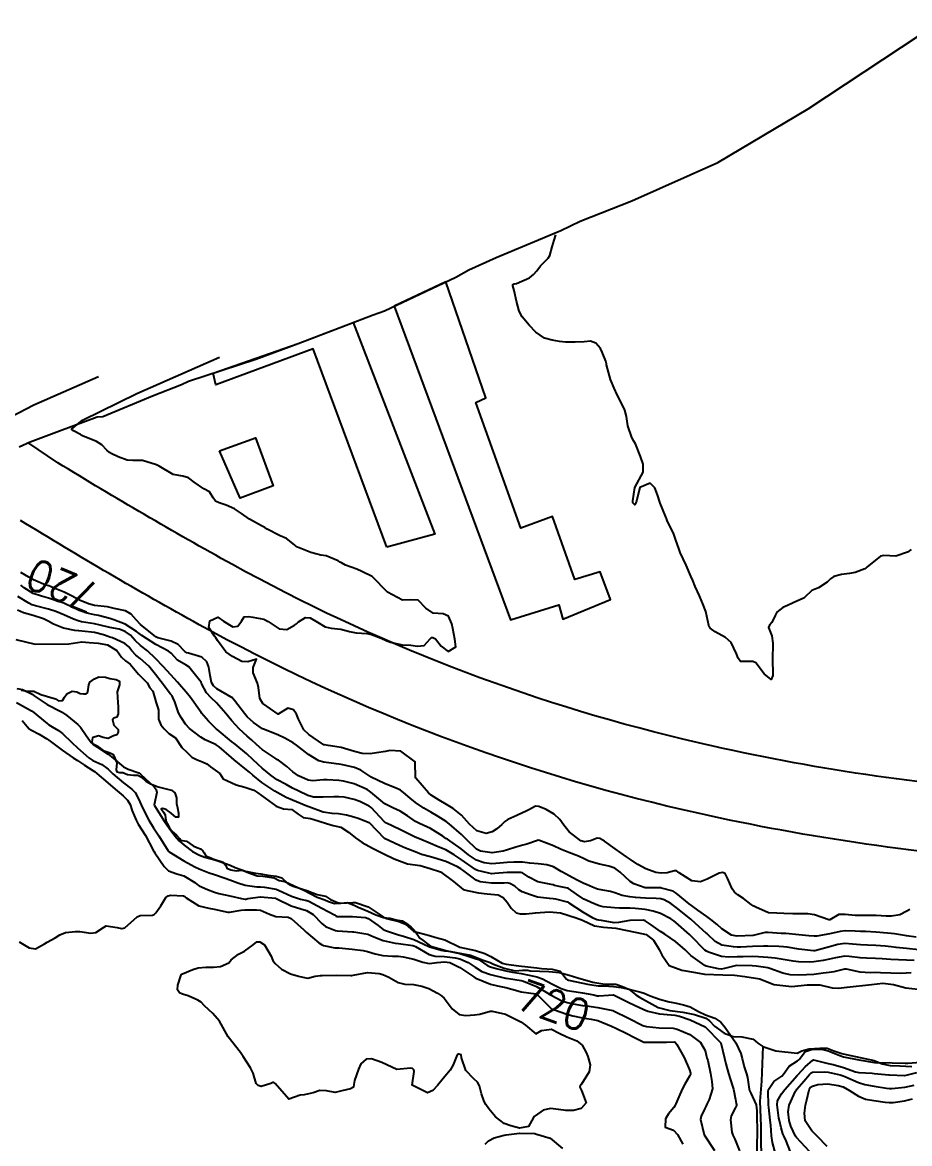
# Model space of a CAD drawing. Header units: metres. Extents: x 307586 to 320046, y 7427249 to 7434250.
# Drawn here: x 312753.1 to 312868.4, y 7432183.1 to 7432328.8 of the extents above; entities that cross this region are included whole.
import ezdxf
from ezdxf.enums import TextEntityAlignment as Align

# ---------------------------------------------------------------- set-up
doc = ezdxf.new("R2010")
doc.units = ezdxf.units.M
doc.header["$MEASUREMENT"] = 0
for name, color, linetype in [('Area', 45, 'Continuous'), ('Cotas', 45, 'Continuous'), ('Curvas de Nivel 1m', 11, 'Continuous'), ('Curvas de Nivel 5m', 15, 'Continuous'), ('Edificações', 30, 'Continuous'), ('Hidrografia', 140, 'Continuous'), ('Vias Primárias', 230, 'Continuous')]:
    doc.layers.add(name, color=color, linetype=linetype)
doc.styles.add('Style-STANDARD', font='STANDARD.shx')

msp = doc.modelspace()

# ---------------------------------------------------------------- linework, layer by layer
at = {"layer": 'Area'}
msp.add_polyline3d([(312752.65, 7432273.63, 720.79), (312754.12, 7432274.29, 720.75), (312757.92, 7432275.7, 729.48), (312762.79, 7432277.54, 721.11), (312763.55, 7432277.58, 721.12), (312769.99, 7432280.27, 721.32), (312773.75, 7432281.73, 721.51), (312774.69, 7432282.15, 722.37), (312783.41, 7432285.02, 721.58), (312788.94, 7432287.03, 721.68), (312798.66, 7432290.78, 721.82), (312800.16, 7432291.31, 721.81), (312809.43, 7432295.66, 721.56), (312811.09, 7432296.62, 721.56), (312814.66, 7432298.22, 722.96), (312823.07, 7432301.73, 722.54), (312825.57, 7432302.93, 722.5), (312832.3, 7432305.57, 722.49), (312843.46, 7432310.58, 722.54), (312855.17, 7432317.52, 722.49), (312872.19, 7432328.76, 722.58)], dxfattribs=at)
at = {"layer": 'Curvas de Nivel 1m', "flags": 128}
for points, elevation in [([(312868.59, 7432260.28), (312868.1, 7432259.93), (312866.58, 7432259.44), (312865.04, 7432259.51), (312864.58, 7432259.42), (312862.83, 7432258), (312862.69, 7432257.87), (312862.56, 7432257.78), (312861.28, 7432257.29), (312860.55, 7432257.19), (312859.51, 7432257.06), (312858.54, 7432256.76), (312858.09, 7432256.49), (312857.68, 7432256.05), (312856.53, 7432255.32), (312855.65, 7432254.95), (312854.74, 7432254.09), (312854.63, 7432253.96), (312854.51, 7432253.9), (312853.24, 7432253.37), (312852.5, 7432253.01), (312851.88, 7432252.74), (312851.13, 7432252.13), (312850.91, 7432251.71), (312850.47, 7432250.8), (312850.16, 7432250.45), (312850.02, 7432250.14), (312850.45, 7432249.05), (312850.61, 7432248.14), (312850.62, 7432247.95), (312850.55, 7432246.14), (312850.54, 7432246.01), (312850.62, 7432244.14), (312850.62, 7432243.91), (312850.38, 7432243.41), (312849.46, 7432244.15), (312848.41, 7432245.57), (312847.98, 7432245.74), (312846.41, 7432245.73), (312846.09, 7432246.19), (312845.87, 7432246.74), (312845.17, 7432248.2), (312844.44, 7432248.85), (312843.12, 7432249.57), (312842.46, 7432250.07), (312842.34, 7432250.24), (312842.29, 7432250.41), (312841.88, 7432252.25), (312841.52, 7432253.23), (312841.06, 7432254.25), (312840.53, 7432255.48), (312840.19, 7432256.26), (312839.96, 7432256.84), (312839.36, 7432258.27), (312838.58, 7432259.9), (312838.41, 7432260.28), (312837.96, 7432261.65), (312837.73, 7432262.29), (312836.88, 7432264.06), (312836.77, 7432264.31), (312836.73, 7432264.4), (312836.64, 7432264.61), (312835.95, 7432266.32), (312835.61, 7432267.38), (312835.26, 7432268.32), (312834.68, 7432268.89), (312833.34, 7432268.35), (312832.87, 7432266.57), (312832.82, 7432266.36), (312832.65, 7432266.09), (312832.41, 7432266.36), (312832.4, 7432266.62), (312832.67, 7432268.36), (312833.77, 7432270.34), (312833.75, 7432271.38), (312833.42, 7432272.35), (312832.75, 7432274), (312832.56, 7432274.36), (312832.3, 7432274.82), (312831.76, 7432276.37), (312831.58, 7432277.57), (312831.36, 7432278.37), (312830.81, 7432279.57), (312830.39, 7432280.38), (312829.98, 7432281.24), (312829.51, 7432282.39), (312828.99, 7432284.28), (312828.97, 7432284.4), (312828.88, 7432284.75), (312828.43, 7432285.94), (312828.2, 7432286.41), (312827.59, 7432287.11), (312826.9, 7432287.34), (312826.07, 7432287.27), (312824.9, 7432287.22), (312823.67, 7432287.24), (312822.9, 7432287.32), (312821.92, 7432287.48), (312820.91, 7432287.75), (312819.81, 7432288.51), (312818.93, 7432289.42), (312818.04, 7432290.53), (312817.66, 7432291.25), (312817.29, 7432292.55), (312816.98, 7432293.94), (312816.82, 7432294.55), (312816.81, 7432294.73), (312817, 7432294.8), (312817.3, 7432294.85), (312819, 7432295.6), (312819.5, 7432296.02), (312819.92, 7432296.51), (312820.39, 7432297.13), (312821.03, 7432297.75), (312821.4, 7432298.13), (312821.61, 7432298.49), (312821.94, 7432299.6), (312822.2, 7432300.49), (312822.4, 7432301.15)], 722), ([(312868.41, 7432213.53), (312868.02, 7432213.3), (312867.12, 7432212.83), (312866.01, 7432212.63), (312865.33, 7432212.64), (312864.01, 7432212.72), (312863.27, 7432212.73), (312862.01, 7432212.73), (312861.28, 7432212.74), (312860.02, 7432212.86), (312859.17, 7432212.87), (312858.01, 7432212.18), (312857.87, 7432212.17), (312856.01, 7432212.83), (312855.15, 7432212.94), (312854.02, 7432212.94), (312853.18, 7432212.94), (312852.02, 7432213.01), (312851.11, 7432213.03), (312850.02, 7432213.09), (312848.38, 7432213.8), (312848.03, 7432214.01), (312847.8, 7432214.16), (312846.8, 7432214.94), (312846.05, 7432215.42), (312845.63, 7432215.77), (312845.31, 7432216.2), (312844.69, 7432217.59), (312844.42, 7432218.21), (312844.08, 7432218.34), (312843.64, 7432218.22), (312842.07, 7432217.45), (312841.18, 7432217.13), (312840.06, 7432217.24), (312838.44, 7432218.28), (312838.08, 7432218.52), (312837.83, 7432218.53), (312836.88, 7432218.3), (312836.07, 7432218.25), (312835.39, 7432218.32), (312834.08, 7432218.78), (312833.05, 7432219.38), (312832.1, 7432220.03), (312831.6, 7432220.36), (312830.11, 7432221.39), (312828.72, 7432222.39), (312828.13, 7432222.75), (312827.76, 7432222.78), (312826.89, 7432222.42), (312826.12, 7432222.32), (312825.66, 7432222.43), (312824.14, 7432223.61), (312823.43, 7432224.46), (312822.91, 7432225.22), (312822.17, 7432225.91), (312821.16, 7432226.49), (312820.18, 7432226.91), (312819.75, 7432226.93), (312818.97, 7432226.51), (312818.45, 7432226.24), (312818.17, 7432226.1), (312817.35, 7432225.72), (312816.16, 7432225.22), (312815.77, 7432224.94), (312815.39, 7432224.56), (312814.72, 7432223.99), (312814.14, 7432223.62), (312813.33, 7432223.39), (312812.14, 7432223.72), (312811.17, 7432224.61), (312810.16, 7432225.77), (312809.07, 7432226.63), (312808.18, 7432227.14), (312807.23, 7432227.7), (312806.19, 7432228.39), (312805.87, 7432228.67), (312804.22, 7432230.6), (312804.18, 7432230.69), (312804.14, 7432232.59), (312804.11, 7432232.69), (312802.26, 7432234.09), (312800.83, 7432234.17), (312800.26, 7432234.04), (312799.12, 7432233.89), (312798.26, 7432233.74), (312797.26, 7432233.77), (312796.26, 7432234.05), (312794.5, 7432234.58), (312794.27, 7432234.62), (312792.81, 7432234.83), (312792.34, 7432234.91), (312792.27, 7432234.92), (312792.11, 7432235.01), (312790.29, 7432236.26), (312789.64, 7432236.87), (312788.95, 7432238.23), (312788.72, 7432238.88), (312788.32, 7432239.45), (312787.56, 7432239.66), (312786.31, 7432238.91), (312784.33, 7432240.29), (312783.96, 7432240.94), (312783.77, 7432242.35), (312783.64, 7432242.94), (312783.07, 7432244.26), (312783.09, 7432244.95), (312783.52, 7432246.06), (312782.4, 7432245.69), (312781.62, 7432245.74), (312780.41, 7432246.37), (312779.51, 7432246.99), (312778.43, 7432248.47), (312778.22, 7432248.79), (312778.07, 7432249.01), (312777.33, 7432250.14), (312777.46, 7432251.02), (312778.47, 7432251.5), (312779.21, 7432250.99), (312780.45, 7432250.23), (312781.1, 7432250.33), (312781.55, 7432250.97), (312781.89, 7432251.55), (312782.47, 7432251.6), (312783.03, 7432251.51), (312784.47, 7432251.25), (312785.04, 7432250.92), (312786.45, 7432249.97), (312787.44, 7432249.9), (312788.46, 7432250.44), (312788.7, 7432250.64), (312788.95, 7432250.88), (312789.88, 7432251.45), (312790.47, 7432251.39), (312791.45, 7432250.85), (312792.45, 7432250.22), (312793.2, 7432250.08), (312794.45, 7432249.95), (312795.61, 7432249.63), (312796.44, 7432249.45), (312797.84, 7432249.37), (312798.44, 7432249.25), (312799.7, 7432248.75), (312800.43, 7432248.42), (312800.91, 7432248.25), (312802.42, 7432247.92), (312803.56, 7432247.84), (312804.42, 7432247.75), (312805.3, 7432247.8), (312806.08, 7432248.67), (312806.26, 7432248.85), (312806.44, 7432248.86), (312806.78, 7432248.66), (312807.49, 7432247.73), (312808.42, 7432247.04), (312809.42, 7432247.63), (312809.3, 7432248.63), (312809.04, 7432250.04), (312808.91, 7432250.64), (312808.47, 7432251.64), (312807.78, 7432251.95), (312806.48, 7432252.01), (312805.5, 7432252.68), (312804.5, 7432253.7), (312803.47, 7432253.73), (312802.5, 7432253.69), (312800.51, 7432254.74), (312798.53, 7432256.76), (312797.21, 7432257.45), (312796.54, 7432257.73), (312795.08, 7432258.27), (312794.55, 7432258.57), (312794.4, 7432258.66), (312794.1, 7432258.82), (312792.56, 7432259.46), (312791.87, 7432259.54), (312790.57, 7432259.88), (312788.85, 7432260.61), (312788.58, 7432260.75), (312788.46, 7432260.88), (312787.41, 7432261.72), (312786.59, 7432262.06), (312784.91, 7432262.93), (312784.61, 7432263.13), (312784.18, 7432263.37), (312782.62, 7432264.22), (312781.55, 7432264.97), (312780.64, 7432265.57), (312779.58, 7432266.06), (312778.65, 7432266.34), (312778.19, 7432266.55), (312777.88, 7432267.01), (312777.41, 7432267.77), (312776.66, 7432268.18), (312775.42, 7432269.04), (312774.68, 7432269.62), (312773.93, 7432269.81), (312772.69, 7432270.02), (312770.87, 7432271.1), (312770.7, 7432271.2), (312770.51, 7432271.3), (312768.71, 7432271.87), (312767.44, 7432271.87), (312766.71, 7432271.88), (312765.55, 7432272.32), (312764.72, 7432272.72), (312764.42, 7432272.88), (312764.08, 7432273.18), (312763.42, 7432273.87), (312762.73, 7432274.31), (312760.91, 7432275.05), (312760.74, 7432275.13), (312760.62, 7432275.22), (312759.72, 7432275.72), (312759.45, 7432275.92), (312760.92, 7432277.09), (312767.95, 7432280.55), (312778.68, 7432285.26)], 721), ([(312869.59, 7432208.28), (312867.97, 7432208.46), (312866.61, 7432208.58), (312865.97, 7432208.66), (312865.18, 7432208.75), (312863.97, 7432208.85), (312862.89, 7432208.9), (312861.97, 7432208.94), (312860.95, 7432209.03), (312859.97, 7432209.08), (312859.05, 7432208.95), (312857.97, 7432208.66), (312856.04, 7432208.15), (312855.96, 7432208.13), (312855.9, 7432208.13), (312853.97, 7432208.36), (312852.46, 7432208.61), (312851.97, 7432208.67), (312851.39, 7432208.7), (312849.97, 7432208.75), (312849.37, 7432208.74), (312847.97, 7432208.7), (312846.41, 7432208.63), (312845.97, 7432208.64), (312845.48, 7432208.68), (312843.97, 7432208.88), (312843.1, 7432209.35), (312842.18, 7432210.24), (312842.08, 7432210.34), (312841.98, 7432210.42), (312840.53, 7432211.72), (312840, 7432212.2), (312839.93, 7432212.26), (312838.03, 7432213.79), (312837.33, 7432214.29), (312836.5, 7432214.77), (312836.04, 7432214.9), (312835.42, 7432214.94), (312834.04, 7432214.97), (312832.75, 7432215.06), (312832.04, 7432215.15), (312831.02, 7432215.35), (312830.05, 7432215.7), (312829.52, 7432215.86), (312828.05, 7432216.12), (312827.83, 7432216.18), (312827.17, 7432216.41), (312826.39, 7432216.75), (312826.06, 7432216.9), (312825.17, 7432217.33), (312824.07, 7432217.95), (312823.74, 7432218.12), (312823.1, 7432218.46), (312822.08, 7432219.04), (312821.24, 7432219.33), (312820.09, 7432219.47), (312819.04, 7432219.55), (312818.09, 7432219.67), (312816.95, 7432219.68), (312816.09, 7432219.62), (312815.11, 7432219.53), (312814.09, 7432219.47), (312813.1, 7432219.57), (312812.09, 7432219.92), (312811.06, 7432220.61), (312810.11, 7432221.39), (312808.31, 7432222.64), (312808.12, 7432222.76), (312807.74, 7432223.03), (312806.14, 7432224.02), (312804.71, 7432224.68), (312804.16, 7432224.96), (312803.13, 7432225.67), (312802.17, 7432226.31), (312801.21, 7432226.73), (312800.18, 7432227.26), (312798.38, 7432228.76), (312798.2, 7432228.9), (312797.87, 7432229.1), (312796.21, 7432229.85), (312794.8, 7432230.21), (312794.22, 7432230.28), (312792.68, 7432230.37), (312792.22, 7432230.36), (312790.81, 7432230.25), (312790.21, 7432230.32), (312788.95, 7432230.87), (312788.23, 7432231.42), (312787.46, 7432232.11), (312786.36, 7432232.91), (312786.24, 7432232.98), (312786.07, 7432233.09), (312784.26, 7432234.31), (312783.53, 7432234.94), (312782.87, 7432235.54), (312782.28, 7432236.04), (312781.25, 7432236.97), (312780.3, 7432238.04), (312779.53, 7432238.99), (312778.33, 7432240.37), (312777.64, 7432241.01), (312777.01, 7432241.68), (312776.36, 7432242.9), (312776.3, 7432243.03), (312776.1, 7432243.3), (312774.72, 7432245.05), (312774.39, 7432245.25), (312773.26, 7432245.92), (312772.41, 7432246.83), (312772.07, 7432247.08), (312770.42, 7432247.93), (312768.6, 7432249.12), (312768.43, 7432249.25), (312767.93, 7432249.64), (312766.45, 7432250.59), (312764.96, 7432251.17), (312764.46, 7432251.31), (312762.99, 7432251.71), (312762.47, 7432251.82), (312761.7, 7432251.98), (312760.47, 7432252.36), (312758.64, 7432253.24), (312758.48, 7432253.32), (312758.35, 7432253.37), (312756.49, 7432253.97), (312755.57, 7432254.21), (312754.5, 7432254.57), (312753.32, 7432255.31), (312752.87, 7432255.67)], 719), ([(312868.97, 7432206.89), (312867.95, 7432206.94), (312866.91, 7432206.97), (312865.95, 7432207), (312864.82, 7432207.09), (312863.95, 7432207.16), (312862.75, 7432207.19), (312861.95, 7432207.23), (312860.54, 7432207.43), (312859.95, 7432207.45), (312858.74, 7432207.24), (312857.95, 7432207.05), (312857.12, 7432206.87), (312855.94, 7432206.72), (312855.33, 7432206.69), (312853.94, 7432206.71), (312853.25, 7432206.79), (312851.95, 7432207.03), (312850.9, 7432207.18), (312849.95, 7432207.3), (312848.72, 7432207.38), (312847.95, 7432207.39), (312846.75, 7432207.38), (312845.95, 7432207.37), (312844.82, 7432207.33), (312843.95, 7432207.41), (312842.22, 7432207.98), (312841.96, 7432208.09), (312841.75, 7432208.24), (312839.98, 7432210.06), (312839.78, 7432210.26), (312838, 7432211.83), (312837.74, 7432212.03), (312837.34, 7432212.29), (312836.01, 7432212.99), (312835.06, 7432213.28), (312834.02, 7432213.5), (312832.71, 7432213.66), (312832.02, 7432213.69), (312830.68, 7432213.71), (312830.02, 7432213.72), (312828.54, 7432213.88), (312828.03, 7432214.01), (312826.99, 7432214.42), (312826.33, 7432214.72), (312826.04, 7432214.88), (312825.11, 7432215.5), (312824.05, 7432216.24), (312823.9, 7432216.3), (312823.05, 7432216.47), (312822.23, 7432216.65), (312822.06, 7432216.7), (312821.79, 7432216.75), (312820.06, 7432217.1), (312818.88, 7432217.7), (312818.07, 7432218.26), (312817.87, 7432218.33), (312816.07, 7432218.33), (312814.46, 7432218.18), (312814.07, 7432218.16), (312813.71, 7432218.22), (312812.22, 7432218.6), (312812.07, 7432218.65), (312811.96, 7432218.71), (312810.09, 7432220.03), (312809.2, 7432220.63), (312808.11, 7432221.25), (312807.13, 7432221.67), (312806.12, 7432222.09), (312804.68, 7432222.68), (312804.13, 7432222.92), (312803.68, 7432223.14), (312802.14, 7432223.89), (312800.39, 7432224.74), (312800.15, 7432224.92), (312798.4, 7432226.76), (312798.17, 7432226.94), (312796.93, 7432227.53), (312796.18, 7432227.81), (312794.88, 7432228.1), (312794.19, 7432228.17), (312793.54, 7432228.17), (312792.19, 7432228.1), (312790.91, 7432228.13), (312790.19, 7432228.33), (312789.01, 7432228.87), (312788.2, 7432229.3), (312787.36, 7432229.74), (312786.21, 7432230.37), (312785.4, 7432230.92), (312784.23, 7432231.87), (312783.68, 7432232.38), (312783.09, 7432232.95), (312782.25, 7432233.73), (312780.75, 7432234.98), (312780.28, 7432235.36), (312778.4, 7432236.89), (312778.29, 7432236.98), (312778.26, 7432237), (312777.28, 7432237.99), (312776.38, 7432239.03), (312776.31, 7432239.12), (312774.93, 7432241.04), (312774.35, 7432241.75), (312773.76, 7432242.46), (312773.23, 7432243.07), (312772.38, 7432244.02), (312771.38, 7432245.09), (312770.4, 7432246.11), (312769.33, 7432247.11), (312768.42, 7432247.83), (312767.74, 7432248.45), (312767.12, 7432249.14), (312766.44, 7432249.65), (312765.68, 7432249.92), (312764.45, 7432250.17), (312763.18, 7432250.46), (312762.45, 7432250.62), (312760.78, 7432250.89), (312760.46, 7432250.96), (312759.75, 7432251.23), (312758.47, 7432251.79), (312757.43, 7432252.22), (312756.48, 7432252.53), (312754.79, 7432252.97), (312754.48, 7432253.05), (312754.3, 7432253.11), (312753.93, 7432253.3), (312752.5, 7432254.16)], 718), ([(312868.57, 7432205.27), (312867.93, 7432205.25), (312867.21, 7432205.22), (312865.93, 7432205.23), (312864.58, 7432205.31), (312863.93, 7432205.33), (312863.25, 7432205.3), (312861.93, 7432205.38), (312860.18, 7432205.77), (312859.93, 7432205.78), (312858.54, 7432205.42), (312857.93, 7432205.35), (312857.13, 7432205.26), (312855.92, 7432205.09), (312854.99, 7432205.01), (312853.92, 7432204.98), (312852.84, 7432205.03), (312851.92, 7432205.25), (312850.2, 7432205.87), (312849.93, 7432205.94), (312848.43, 7432206.16), (312847.93, 7432206.2), (312847.9, 7432206.2), (312845.93, 7432206.22), (312845.9, 7432206.22), (312845.7, 7432206.19), (312844.31, 7432205.83), (312843.93, 7432205.78), (312843.53, 7432205.82), (312841.93, 7432206.17), (312841.77, 7432206.24), (312839.95, 7432207.55), (312839.19, 7432208.27), (312837.97, 7432209.37), (312836.58, 7432210.3), (312836.2, 7432210.52), (312835.99, 7432210.66), (312834.78, 7432211.53), (312834, 7432212.04), (312833.77, 7432212.11), (312832, 7432212.1), (312830.55, 7432211.82), (312830, 7432211.79), (312828.32, 7432212.08), (312828, 7432212.11), (312827.75, 7432212.16), (312827.26, 7432212.41), (312826.01, 7432213.11), (312824.13, 7432214.35), (312824.03, 7432214.41), (312823.91, 7432214.45), (312822.4, 7432214.84), (312822.04, 7432214.9), (312821.59, 7432214.93), (312820.04, 7432215.14), (312819.13, 7432215.42), (312818.05, 7432215.83), (312817.6, 7432216.08), (312817.08, 7432216.53), (312816.42, 7432216.91), (312816.06, 7432216.96), (312815.67, 7432216.94), (312814.06, 7432216.93), (312812.58, 7432217.11), (312812.06, 7432217.34), (312810.34, 7432218.62), (312810.08, 7432218.81), (312809.62, 7432219.08), (312808.09, 7432219.76), (312806.53, 7432220.23), (312806.1, 7432220.34), (312804.96, 7432220.68), (312804.11, 7432221), (312802.88, 7432221.48), (312802.11, 7432221.81), (312800.12, 7432222.74), (312798.19, 7432224.76), (312798.15, 7432224.79), (312796.7, 7432225.32), (312796.16, 7432225.51), (312795.2, 7432225.76), (312794.16, 7432225.96), (312793.36, 7432226.01), (312792.17, 7432226.16), (312790.32, 7432226.86), (312790.17, 7432226.92), (312790.07, 7432226.96), (312788.18, 7432227.7), (312787.35, 7432228.06), (312786.19, 7432228.72), (312785.89, 7432228.91), (312784.21, 7432230.03), (312783.04, 7432230.95), (312782.61, 7432231.34), (312782.23, 7432231.68), (312780.62, 7432232.98), (312780.25, 7432233.28), (312778.64, 7432234.63), (312778.27, 7432234.91), (312778.11, 7432235), (312776.83, 7432235.58), (312776.28, 7432235.9), (312774.8, 7432237.04), (312774.3, 7432237.59), (312773.7, 7432238.45), (312773.37, 7432239.06), (312772.91, 7432240.5), (312772.65, 7432241.08), (312772.53, 7432241.26), (312772.35, 7432241.49), (312771.12, 7432243.09), (312770.38, 7432244.03), (312769.5, 7432245.11), (312768.4, 7432246.11), (312767.82, 7432246.54), (312767.31, 7432247.14), (312766.92, 7432247.65), (312766.42, 7432248.09), (312764.8, 7432248.8), (312764.43, 7432248.9), (312764.22, 7432248.97), (312763.64, 7432249.18), (312762.44, 7432249.51), (312762.08, 7432249.56), (312760.44, 7432249.7), (312759.9, 7432249.77), (312758.45, 7432250.05), (312757.12, 7432250.59), (312756.46, 7432250.97), (312755.85, 7432251.28), (312754.47, 7432251.73), (312753.23, 7432252.06), (312752.47, 7432252.39)], 717), ([(312752.35, 7432242.23), (312753.12, 7432242.08), (312754.34, 7432241.48), (312754.62, 7432241.29), (312756.33, 7432240.16), (312758.08, 7432239.24), (312758.24, 7432239.17), (312758.31, 7432239.12), (312758.85, 7432238.7), (312760.3, 7432237.54), (312760.62, 7432237.22), (312761.36, 7432236.13), (312762.02, 7432235.2), (312762.27, 7432234.96), (312762.84, 7432234.62), (312764.25, 7432233.69), (312764.88, 7432233.16), (312766.23, 7432232.07), (312766.85, 7432231.76), (312768.22, 7432231.28), (312768.45, 7432231.12), (312770.2, 7432229.46), (312770.49, 7432229.1), (312770.56, 7432228.73), (312770.23, 7432227.1), (312770.26, 7432227.01), (312771.48, 7432225.09), (312772.14, 7432224.08), (312772.88, 7432223.07), (312773.48, 7432222.42), (312774.11, 7432221.86), (312775.21, 7432221.04), (312776.1, 7432220.56), (312776.78, 7432220.33), (312778.09, 7432219.97), (312779.6, 7432219.46), (312780.08, 7432219.28), (312780.73, 7432218.97), (312782.07, 7432218.48), (312783.37, 7432218.24), (312784.07, 7432218.14), (312785, 7432217.98), (312786.06, 7432217.85), (312786.79, 7432217.63), (312787.6, 7432216.89), (312787.87, 7432216.7), (312788.05, 7432216.62), (312788.42, 7432216.51), (312790.04, 7432215.98), (312791.4, 7432215.48), (312792.04, 7432215.35), (312792.47, 7432215.27), (312793.13, 7432214.82), (312794.03, 7432214.42), (312794.47, 7432214.36), (312796.03, 7432214.44), (312796.39, 7432214.42), (312798.02, 7432213.87), (312799.7, 7432212.74), (312800, 7432212.53), (312800.39, 7432212.35), (312802, 7432211.95), (312802.89, 7432211.6), (312803.92, 7432210.69), (312803.98, 7432210.66), (312804.03, 7432210.64), (312805.97, 7432210.13), (312806.7, 7432209.93), (312807.97, 7432209.56), (312809.92, 7432208.62), (312809.95, 7432208.61), (312811.95, 7432208.17), (312813.19, 7432207.82), (312813.94, 7432207.43), (312815.42, 7432206.56), (312815.93, 7432206.41), (312817.6, 7432206.2), (312817.93, 7432206.15), (312818.36, 7432206.09), (312819.93, 7432205.95), (312820.55, 7432205.87), (312821.93, 7432205.77), (312822.95, 7432205.5), (312823.78, 7432204.45), (312823.91, 7432204.36), (312824.03, 7432204.33), (312825.91, 7432203.93), (312826.52, 7432203.81), (312827.9, 7432203.61), (312828.7, 7432203.59), (312829.9, 7432203.52), (312830.9, 7432203.37), (312831.9, 7432203.18), (312833.46, 7432202.77), (312833.89, 7432202.63), (312834.68, 7432202.32), (312835.88, 7432201.88), (312837.13, 7432201.54), (312837.87, 7432201.38), (312839, 7432201.14), (312839.87, 7432200.88), (312840.96, 7432200.25), (312841.86, 7432199.84), (312843.05, 7432199.42), (312843.85, 7432198.87), (312844.41, 7432198.2), (312845.81, 7432196.19), (312846.45, 7432194.83), (312846.63, 7432194.18), (312846.88, 7432193.06), (312847.18, 7432192.17), (312847.3, 7432191.71), (312847.54, 7432190.16), (312847.58, 7432190), (312847.74, 7432189.64), (312848.43, 7432188.15), (312848.52, 7432187.34), (312848.52, 7432186.15), (312848.55, 7432185.28), (312848.56, 7432184.15), (312848.54, 7432183.27), (312848.53, 7432182.15)], 717), ([(312752.33, 7432240.41), (312754.27, 7432239.33), (312754.31, 7432239.31), (312754.34, 7432239.29), (312756.3, 7432237.69), (312756.54, 7432237.51), (312756.97, 7432237.26), (312757.8, 7432236.76), (312758.28, 7432236.38), (312759.5, 7432235.23), (312760.26, 7432234.53), (312761.72, 7432233.21), (312762.24, 7432232.89), (312763.41, 7432232.36), (312764.23, 7432231.75), (312764.84, 7432231.16), (312766.21, 7432229.99), (312767.33, 7432229.13), (312767.76, 7432228.7), (312768.18, 7432227.9), (312768.51, 7432227.12), (312768.83, 7432226.45), (312769.54, 7432225.11), (312770.14, 7432224.11), (312770.8, 7432223.09), (312772.05, 7432221.14), (312772.08, 7432221.08), (312772.1, 7432221.06), (312772.17, 7432221.01), (312774.08, 7432219.82), (312775.51, 7432219.04), (312776.07, 7432218.78), (312777.36, 7432218.3), (312778.06, 7432218.06), (312779.44, 7432217.6), (312780.06, 7432217.37), (312781.07, 7432216.97), (312782.05, 7432216.66), (312783.57, 7432216.46), (312784.05, 7432216.45), (312784.55, 7432216.43), (312786.05, 7432216.14), (312786.93, 7432215.79), (312788.04, 7432215.23), (312789.23, 7432214.87), (312790.03, 7432214.69), (312790.3, 7432214.58), (312792.02, 7432213.69), (312793.63, 7432212.82), (312793.86, 7432212.67), (312794, 7432212.62), (312794.2, 7432212.61), (312796, 7432212.6), (312797.69, 7432212.46), (312798, 7432212.35), (312799.3, 7432211.44), (312799.98, 7432210.94), (312800.38, 7432210.74), (312801.98, 7432210.23), (312802.62, 7432210.07), (312803.97, 7432209.63), (312805.92, 7432208.7), (312805.95, 7432208.68), (312806, 7432208.67), (312807.52, 7432208.22), (312807.95, 7432208.16), (312808.47, 7432208.12), (312809.94, 7432207.78), (312811.15, 7432207.4), (312811.94, 7432207.17), (312812.37, 7432207.02), (312813, 7432206.58), (312813.55, 7432206.2), (312813.93, 7432206.05), (312814.63, 7432205.86), (312815.92, 7432205.53), (312816.77, 7432205.39), (312817.92, 7432205.22), (312819.55, 7432204.87), (312819.92, 7432204.78), (312820.66, 7432204.49), (312821.9, 7432203.87), (312823.1, 7432203.26), (312823.89, 7432202.98), (312825.59, 7432202.73), (312825.89, 7432202.68), (312827.32, 7432202.41), (312827.79, 7432202.31), (312827.88, 7432202.3), (312827.99, 7432202.29), (312829.24, 7432202.39), (312829.84, 7432202.43), (312829.88, 7432202.42), (312830, 7432202.38), (312831.87, 7432201.43), (312832.61, 7432201.08), (312833.86, 7432200.51), (312834.37, 7432200.32), (312835.86, 7432199.98), (312837.39, 7432199.82), (312837.86, 7432199.79), (312838.46, 7432199.67), (312839.85, 7432199.18), (312841.82, 7432198.26), (312841.84, 7432198.25), (312843.81, 7432196.23), (312843.83, 7432196.21), (312843.84, 7432196.18), (312844.32, 7432194.2), (312844.5, 7432193.48), (312844.86, 7432192.2), (312845.36, 7432190.58), (312845.47, 7432190.19), (312845.73, 7432188.84), (312845.84, 7432188.3), (312845.86, 7432188.19), (312845.86, 7432188.05), (312845.72, 7432187.71), (312845.2, 7432186.7), (312845.08, 7432186.2), (312845.28, 7432184.59), (312845.42, 7432184.19), (312845.67, 7432183.68), (312846.26, 7432182.18)], 718), ([(312753.05, 7432238.06), (312753.72, 7432237.3), (312753.99, 7432237), (312754.29, 7432236.83), (312755.25, 7432236.31), (312756.28, 7432235.67), (312756.52, 7432235.51), (312756.87, 7432235.26), (312758.26, 7432234.21), (312759.67, 7432233.23), (312760.24, 7432232.88), (312761.17, 7432232.28), (312762.23, 7432231.58), (312762.46, 7432231.43), (312762.78, 7432231.19), (312764.2, 7432229.97), (312765.13, 7432229.16), (312766.18, 7432228.27), (312766.76, 7432227.72), (312767.08, 7432227.14), (312767.37, 7432226.33), (312767.87, 7432225.12), (312768.15, 7432224.62), (312769.08, 7432223.11), (312770.1, 7432221.24), (312770.18, 7432221.1), (312770.32, 7432220.88), (312771.51, 7432219.09), (312772.07, 7432218.54), (312773.14, 7432218.14), (312774.06, 7432217.87), (312775.48, 7432217.04), (312775.79, 7432216.77), (312776.05, 7432216.6), (312777.15, 7432216.12), (312778.04, 7432215.76), (312778.63, 7432215.58), (312780.04, 7432215.3), (312781.57, 7432214.96), (312782.03, 7432214.88), (312782.11, 7432214.88), (312782.38, 7432214.95), (312784.04, 7432215.16), (312785.96, 7432214.98), (312786.03, 7432214.97), (312786.08, 7432214.95), (312786.15, 7432214.91), (312788.02, 7432214.01), (312789.28, 7432213.6), (312790.01, 7432213.37), (312790.88, 7432212.85), (312791.99, 7432211.71), (312792.48, 7432211.32), (312793.78, 7432210.81), (312793.98, 7432210.75), (312794.05, 7432210.74), (312795.98, 7432210.62), (312796.17, 7432210.6), (312797.98, 7432210.3), (312798.74, 7432209.98), (312799.96, 7432209.47), (312801.53, 7432209.15), (312801.96, 7432209.09), (312803.82, 7432208.83), (312803.95, 7432208.79), (312804.15, 7432208.69), (312805.94, 7432207.65), (312806.73, 7432207.45), (312807.94, 7432207.4), (312809.31, 7432207.25), (312809.94, 7432207.09), (312811.03, 7432206.61), (312811.93, 7432206.02), (312812.81, 7432205.47), (312813.92, 7432205.07), (312815.86, 7432204.6), (312815.91, 7432204.59), (312815.95, 7432204.58), (312816.24, 7432204.55), (312817.91, 7432204.29), (312818.2, 7432204.22), (312819.9, 7432203.53), (312821.66, 7432202.48), (312821.88, 7432202.33), (312823.1, 7432201.69), (312823.87, 7432201.43), (312825.14, 7432201.17), (312825.87, 7432201.06), (312826.44, 7432200.99), (312827.87, 7432200.8), (312829.8, 7432200.38), (312829.86, 7432200.36), (312829.9, 7432200.34), (312831.85, 7432199.38), (312833.72, 7432198.45), (312833.83, 7432198.41), (312834.18, 7432198.33), (312835.83, 7432198.13), (312837.64, 7432198.08), (312837.84, 7432198.05), (312838.16, 7432197.96), (312839.83, 7432197.28), (312841.22, 7432196.25), (312841.8, 7432195.2), (312841.98, 7432194.43), (312842.03, 7432194.24), (312842.14, 7432193.89), (312842.51, 7432192.23), (312842.69, 7432191.17), (312842.76, 7432190.22), (312842.34, 7432188.84), (312842.04, 7432188.24), (312841.93, 7432188.03), (312841.71, 7432187.57), (312841.27, 7432186.67), (312841.21, 7432186.24), (312841.67, 7432184.24), (312843.01, 7432182.22)], 719), ([(312850.85, 7432182.13), (312850.55, 7432183.24), (312850.44, 7432184.13), (312850.32, 7432185.5), (312850.25, 7432186.13), (312850.08, 7432187.78), (312850.05, 7432188.14), (312850.01, 7432189.87), (312850.05, 7432190.14), (312850.73, 7432191.16), (312851.76, 7432191.86), (312852, 7432192.12), (312852.72, 7432193.17), (312853.79, 7432193.84), (312853.94, 7432193.94), (312854.05, 7432194.09), (312854.82, 7432195.07), (312855.81, 7432195.35), (312857.09, 7432195.33), (312857.8, 7432195.16), (312859.3, 7432194.53), (312859.8, 7432194.37), (312861.79, 7432194), (312863.79, 7432193.63), (312864.15, 7432193.6), (312865.79, 7432193.62), (312866.12, 7432193.61), (312867.79, 7432193.55), (312868.14, 7432193.56), (312869.79, 7432193.7)], 717), ([(312852.85, 7432182.1), (312852.33, 7432183.45), (312852.02, 7432184.11), (312851.92, 7432184.36), (312851.68, 7432185.17), (312851.45, 7432186.12), (312851.4, 7432186.42), (312851.15, 7432188.13), (312851.2, 7432188.65), (312851.74, 7432189.56), (312852.18, 7432190.11), (312853.76, 7432191.94), (312853.83, 7432192.02), (312853.89, 7432192.09), (312854.79, 7432193.07), (312855.79, 7432193.94), (312855.89, 7432193.97), (312857.79, 7432193.52), (312858.45, 7432193.37), (312859.78, 7432192.98), (312861.36, 7432192.42), (312861.77, 7432192.32), (312863.49, 7432192.26), (312863.77, 7432192.23), (312865.66, 7432192.05), (312865.76, 7432192.04), (312867.71, 7432191.97), (312867.76, 7432191.97), (312869.33, 7432192.34)], 718), ([(312855.38, 7432182.07), (312853.67, 7432183.89), (312853.54, 7432184.09), (312852.96, 7432185.38), (312852.74, 7432186.1), (312852.58, 7432187.24), (312852.72, 7432188.11), (312853.56, 7432189.92), (312853.67, 7432190.09), (312853.74, 7432190.18), (312854.64, 7432191.2), (312855.37, 7432192.07), (312855.56, 7432192.28), (312855.77, 7432192.39), (312857.37, 7432192.44), (312857.77, 7432192.39), (312859.35, 7432192.02), (312859.76, 7432191.91), (312859.96, 7432191.82), (312861.75, 7432191.02), (312862.56, 7432190.8), (312863.75, 7432190.58), (312865.38, 7432190.32), (312865.75, 7432190.28), (312866.07, 7432190.27), (312867.75, 7432190.44), (312868.96, 7432190.69)], 719), ([(312813.2, 7432183.03), (312813.66, 7432183.45), (312814.37, 7432183.85), (312815.67, 7432184.22), (312815.96, 7432184.26), (312817.67, 7432184.47), (312817.72, 7432184.47), (312819.67, 7432184.4), (312819.78, 7432184.39), (312821.66, 7432183.8), (312823.27, 7432182.46)], 721)]:
    msp.add_lwpolyline(points, dxfattribs=dict(at, elevation=elevation))
at = {"layer": 'Curvas de Nivel 1m', "elevation": 721, "flags": 128}
msp.add_lwpolyline([(312826.34, 7432194.96), (312826.56, 7432194.42), (312826.86, 7432193.33), (312826.73, 7432192.42), (312825.75, 7432190.83), (312825.57, 7432190.61), (312825.51, 7432190.43), (312825.74, 7432190), (312826.35, 7432188.42), (312825.71, 7432187.65), (312824.72, 7432187.42), (312823.7, 7432187.41), (312822.77, 7432187.53), (312821.7, 7432187.68), (312820.76, 7432187.43), (312819.7, 7432186.71), (312819.58, 7432186.62), (312819.49, 7432186.5), (312818.86, 7432185.33), (312817.68, 7432185.12), (312816.56, 7432185.42), (312815.68, 7432185.71), (312814.56, 7432186.56), (312813.7, 7432187.62), (312813.31, 7432188.18), (312813.1, 7432188.58), (312812.75, 7432189.56), (312812.48, 7432190.59), (312812.23, 7432191.08), (312811.75, 7432191.52), (312810.73, 7432192.61), (312810.15, 7432194.25), (312810.09, 7432194.62), (312809.79, 7432194.74), (312809.69, 7432194.72), (312809.59, 7432194.62), (312809.07, 7432193.33), (312808.69, 7432192.63), (312808.25, 7432192.14), (312807.75, 7432191.56), (312807.01, 7432190.65), (312806.4, 7432189.99), (312805.73, 7432189.7), (312803.74, 7432190.69), (312803.98, 7432192.47), (312803.94, 7432192.69), (312803.77, 7432192.86), (312803.54, 7432192.92), (312801.76, 7432192.72), (312799.78, 7432193.64), (312798.44, 7432194.1), (312797.78, 7432194.08), (312797.07, 7432193.47), (312796.78, 7432192.77), (312796.26, 7432191.29), (312796.16, 7432190.78), (312796.1, 7432190.42), (312795.73, 7432190.21), (312794.59, 7432189.94), (312793.73, 7432189.76), (312792.62, 7432189.94), (312791.73, 7432190.02), (312790.87, 7432189.7), (312789.72, 7432189.43), (312789.19, 7432189.4), (312787.71, 7432188.88), (312785.94, 7432190.91), (312785.82, 7432190.99), (312785.74, 7432191.02), (312785.61, 7432191.04), (312785.38, 7432190.91), (312784.12, 7432190.54), (312783.74, 7432190.66), (312783.47, 7432190.93), (312783.07, 7432192.25), (312782.73, 7432192.95), (312781.78, 7432194.43), (312781.45, 7432194.96), (312779.81, 7432196.98), (312778.72, 7432198.99), (312777.85, 7432200.02), (312776.77, 7432201.02), (312776.31, 7432201.46), (312775.87, 7432201.75), (312774.64, 7432202.28), (312773.88, 7432202.5), (312773.5, 7432202.67), (312773.25, 7432203.06), (312773.28, 7432203.67), (312773.72, 7432205.05), (312773.91, 7432205.18), (312775.24, 7432205.72), (312775.92, 7432205.95), (312776.94, 7432206.03), (312777.92, 7432206.02), (312778.82, 7432206.09), (312779.93, 7432206.6), (312780.09, 7432206.82), (312780.2, 7432206.98), (312781.19, 7432207.72), (312781.94, 7432208.12), (312783.07, 7432208.94), (312783.56, 7432209.33), (312783.96, 7432209.33), (312784.53, 7432208.92), (312785.41, 7432207.44), (312785.65, 7432206.91), (312785.93, 7432206.52), (312786.77, 7432205.75), (312787.92, 7432205.17), (312788.98, 7432204.87), (312789.91, 7432204.62), (312790.16, 7432204.6), (312791.13, 7432204.85), (312791.81, 7432204.95), (312791.91, 7432204.95), (312792.03, 7432204.96), (312793.91, 7432205), (312795.76, 7432204.94), (312795.91, 7432204.94), (312796.09, 7432204.97), (312797.92, 7432205.33), (312799.45, 7432205.21), (312799.92, 7432205.07), (312800.7, 7432204.73), (312801.9, 7432204.03), (312802.78, 7432203.82), (312803.9, 7432203.77), (312805.01, 7432203.57), (312805.89, 7432203.27), (312807.01, 7432202.65), (312807.54, 7432202.3), (312807.88, 7432201.99), (312808.95, 7432200.63), (312809.85, 7432199.86), (312810.72, 7432199.75), (312811.85, 7432199.84), (312812.52, 7432199.92), (312813.86, 7432200.29), (312814.11, 7432200.32), (312815.85, 7432199.92), (312817.01, 7432199.36), (312817.84, 7432198.91), (312818.47, 7432198.51), (312819.82, 7432197.36), (312820.53, 7432197.79), (312821.83, 7432197.97), (312822.82, 7432197.47), (312823.82, 7432196.98), (312825.14, 7432196.44), (312825.81, 7432195.88)], close=True, dxfattribs=at)
at = {"layer": 'Curvas de Nivel 5m', "elevation": 720, "flags": 128}
for points in [[(312749.38, 7432276.4), (312754.58, 7432279.09), (312762.97, 7432282.78)], [(312869.21, 7432209.91), (312867.98, 7432210.1), (312866.4, 7432210.36), (312865.99, 7432210.4), (312865.51, 7432210.43), (312863.99, 7432210.57), (312862.64, 7432210.64), (312861.99, 7432210.66), (312861.3, 7432210.69), (312859.99, 7432210.74), (312859.35, 7432210.67), (312857.99, 7432210.37), (312856.3, 7432210.07), (312855.98, 7432210.04), (312855.27, 7432210.08), (312853.98, 7432210.22), (312852.28, 7432210.41), (312851.99, 7432210.42), (312851.69, 7432210.42), (312849.99, 7432210.54), (312849.59, 7432210.54), (312848.05, 7432210.16), (312847.99, 7432210.15), (312845.98, 7432210.05), (312845.24, 7432210.2), (312843.99, 7432211.02), (312843.36, 7432211.58), (312842.56, 7432212.23), (312842.01, 7432212.62), (312840.84, 7432213.43), (312840.03, 7432214.03), (312839.74, 7432214.26), (312838.05, 7432215.66), (312837.64, 7432215.88), (312836.14, 7432216.31), (312836.07, 7432216.33), (312836.05, 7432216.33), (312836.03, 7432216.33), (312834.89, 7432216.32), (312834.06, 7432216.32), (312834, 7432216.33), (312832.56, 7432216.85), (312832.06, 7432217.17), (312830.78, 7432218.37), (312830.08, 7432218.87), (312829.31, 7432219.16), (312828.09, 7432219.39), (312826.7, 7432219.81), (312826.1, 7432220.08), (312825.34, 7432220.44), (312824.11, 7432220.92), (312823.01, 7432221.37), (312822.12, 7432221.79), (312820.26, 7432222.5), (312820.12, 7432222.53), (312820.09, 7432222.53), (312820.03, 7432222.5), (312818.62, 7432222.01), (312818.12, 7432221.86), (312817.19, 7432221.61), (312816.11, 7432221.27), (312815.57, 7432221.1), (312814.11, 7432220.89), (312812.6, 7432221.08), (312812.11, 7432221.34), (312810.78, 7432222.61), (312810.13, 7432223.27), (312808.53, 7432224.64), (312808.16, 7432224.93), (312807.12, 7432225.61), (312806.17, 7432226.15), (312805.24, 7432226.68), (312804.18, 7432227.41), (312803.47, 7432227.98), (312802.6, 7432228.71), (312802.2, 7432229.01), (312801.67, 7432229.26), (312800.21, 7432229.83), (312798.33, 7432230.76), (312798.22, 7432230.82), (312797.06, 7432231.6), (312796.23, 7432231.97), (312794.71, 7432232.33), (312794.24, 7432232.4), (312793.86, 7432232.44), (312792.24, 7432232.66), (312791.63, 7432232.85), (312790.26, 7432233.67), (312788.69, 7432234.88), (312788.28, 7432235.17), (312787.17, 7432235.79), (312786.29, 7432236.19), (312784.41, 7432236.93), (312784.29, 7432236.99), (312783.14, 7432237.79), (312782.31, 7432238.54), (312781.94, 7432238.96), (312780.63, 7432240.68), (312780.4, 7432240.98), (312780.34, 7432241.04), (312780.21, 7432241.11), (312778.35, 7432242.19), (312777.91, 7432242.56), (312777.67, 7432243.01), (312777.48, 7432243.91), (312777.32, 7432245.02), (312777.07, 7432245.69), (312776.41, 7432246.3), (312774.66, 7432246.8), (312774.41, 7432246.88), (312774.31, 7432246.95), (312774.21, 7432247.05), (312773.31, 7432247.95), (312772.43, 7432248.37), (312770.7, 7432248.83), (312770.43, 7432248.94), (312770.2, 7432249.1), (312768.45, 7432250.55), (312767.87, 7432251.13), (312767.22, 7432251.88), (312766.47, 7432252.3), (312765.01, 7432252.63), (312764.48, 7432252.77), (312764.14, 7432252.83), (312762.48, 7432253.01), (312761.66, 7432253.21), (312760.49, 7432253.72), (312759.48, 7432254.25), (312758.51, 7432254.73), (312757.24, 7432255.26), (312756.73, 7432255.48), (312756.52, 7432255.56), (312756.14, 7432255.66), (312754.52, 7432256.33), (312753.92, 7432256.69), (312752.9, 7432257.31)], [(312752.67, 7432209.3), (312753.95, 7432208.52), (312754.81, 7432208.42), (312755.95, 7432209.06), (312756.3, 7432209.26), (312757.37, 7432209.84), (312757.97, 7432210.21), (312758.69, 7432210.51), (312759.97, 7432210.68), (312760.55, 7432210.64), (312761.97, 7432210.43), (312762.64, 7432210.53), (312763.65, 7432211.18), (312763.99, 7432211.38), (312765.41, 7432211.16), (312765.98, 7432211.06), (312766.07, 7432211.06), (312766.38, 7432211.14), (312768, 7432212.58), (312768.39, 7432212.72), (312770, 7432212.77), (312770.22, 7432212.88), (312770.42, 7432213.1), (312771.1, 7432214.01), (312771.73, 7432215.08), (312772.04, 7432215.31), (312772.33, 7432215.37), (312774.04, 7432215.3), (312774.19, 7432215.21), (312774.37, 7432215.05), (312776.02, 7432214.01), (312777.33, 7432213.7), (312778.01, 7432213.57), (312779.8, 7432213.19), (312780.01, 7432213.19), (312781.52, 7432213.45), (312782.01, 7432213.46), (312783.49, 7432213.46), (312784.01, 7432213.42), (312785.21, 7432212.92), (312786, 7432212.61), (312787.61, 7432212.5), (312788, 7432212.36), (312789.67, 7432210.86), (312789.98, 7432210.57), (312791.6, 7432209.2), (312791.95, 7432208.96), (312792.23, 7432208.84), (312793.69, 7432208.55), (312793.95, 7432208.54), (312794.22, 7432208.54), (312795.95, 7432208.38), (312797.35, 7432208.17), (312797.95, 7432208.04), (312798.94, 7432207.76), (312799.94, 7432207.53), (312801.2, 7432207.47), (312801.94, 7432207.44), (312802.58, 7432207.36), (312803.94, 7432207.07), (312805.13, 7432206.68), (312805.93, 7432206.51), (312806.98, 7432206.65), (312807.93, 7432206.73), (312808.61, 7432206.63), (312809.93, 7432205.98), (312811.76, 7432204.76), (312811.91, 7432204.64), (312811.94, 7432204.63), (312812, 7432204.6), (312813.9, 7432203.8), (312814.84, 7432203.62), (312815.9, 7432203.4), (312817.48, 7432202.93), (312817.89, 7432202.84), (312819.82, 7432202.56), (312819.88, 7432202.54), (312819.94, 7432202.5), (312821.86, 7432200.63), (312821.96, 7432200.57), (312822.22, 7432200.47), (312823.85, 7432199.9), (312824.6, 7432199.69), (312825.85, 7432199.44), (312826.99, 7432199.27), (312827.84, 7432199.08), (312829.62, 7432198.38), (312829.83, 7432198.28), (312830.03, 7432198.18), (312831.82, 7432197.3), (312832.45, 7432196.99), (312833.75, 7432196.33), (312833.79, 7432196.31), (312833.81, 7432196.3), (312833.84, 7432196.3), (312835.81, 7432196.27), (312836.8, 7432196.3), (312837.81, 7432196.31), (312837.89, 7432196.28), (312838.12, 7432195.97), (312839.1, 7432194.27), (312839.77, 7432192.69), (312839.89, 7432192.26), (312839.89, 7432192.14), (312839.76, 7432191.87), (312839.18, 7432190.83), (312838.88, 7432190.27), (312838.52, 7432189.49), (312837.98, 7432188.28), (312837.9, 7432188.1), (312837.72, 7432187.78), (312837.05, 7432186.95), (312836.66, 7432186.3), (312836.6, 7432185.22), (312837.68, 7432184.84), (312838.2, 7432184.27), (312838.92, 7432183.01)], [(312857.65, 7432182.73), (312856.35, 7432184.06), (312856.03, 7432184.42), (312855.68, 7432184.76), (312854.82, 7432186.08), (312854.72, 7432187.07), (312854.85, 7432188.08), (312855, 7432188.81), (312855.31, 7432190.07), (312855.46, 7432190.36), (312855.75, 7432190.58), (312856.45, 7432190.76), (312857.75, 7432190.85), (312859.11, 7432190.67), (312859.75, 7432190.46), (312860.58, 7432190.01), (312861.74, 7432189.26), (312862.63, 7432188.89), (312863.73, 7432188.69), (312865.2, 7432188.48), (312865.73, 7432188.43), (312866.23, 7432188.45), (312867.73, 7432188.66), (312868.73, 7432188.92)]]:
    msp.add_lwpolyline(points, dxfattribs=at)
at = {"layer": 'Edificações', "elevation": 721.78}
msp.add_lwpolyline([(312801.39, 7432291.89), (312816.53, 7432251.13), (312822.8, 7432253.11), (312823.33, 7432251.23), (312829.49, 7432253.8), (312828.15, 7432257.39), (312824.88, 7432256.37), (312821.99, 7432264.56), (312817.87, 7432263.06), (312812.03, 7432279.39), (312813.32, 7432279.98), (312808.12, 7432295.05)], close=True, dxfattribs=at)
at = {"layer": 'Edificações'}
for points in [[(312800.44, 7432260.6), (312790.89, 7432286.36), (312778.24, 7432281.66), (312777.87, 7432283.2), (312788.94, 7432287.03), (312796.07, 7432289.78), (312806.7, 7432262.28)], [(312778.68, 7432273.09), (312783.36, 7432274.81), (312785.67, 7432268.54), (312781.38, 7432266.96)]]:
    msp.add_lwpolyline(points, close=True, dxfattribs=at)
at = {"layer": 'Hidrografia'}
for points, elevation in [([(312752.25, 7432248.58), (312754.75, 7432247.99), (312759.12, 7432248.05), (312760.81, 7432248.28), (312761.77, 7432248.2), (312762.95, 7432248.13), (312764.13, 7432247.91), (312765.38, 7432247.17), (312765.97, 7432246.29), (312766.49, 7432245.84), (312767.08, 7432245.4), (312768.18, 7432244.08), (312769.29, 7432242.97), (312769.65, 7432242.31), (312770.02, 7432241.87), (312770.48, 7432240.38), (312770.7, 7432239.71), (312770.77, 7432239.42), (312770.77, 7432238.76), (312770.77, 7432238.24), (312771.07, 7432237.5), (312771.51, 7432236.99), (312772.1, 7432236.4), (312772.98, 7432235.81), (312773.79, 7432234.56), (312774.46, 7432233.97), (312775.12, 7432233.31), (312775.71, 7432233.01), (312776.6, 7432232.64), (312777.04, 7432232.42), (312777.55, 7432232.05), (312778.73, 7432231.17), (312779.17, 7432230.51), (312780.87, 7432229.7), (312781.98, 7432229.4), (312783.15, 7432229.03), (312783.67, 7432228.66), (312786.05, 7432226.95), (312787, 7432226.59), (312788.11, 7432226.51), (312788.92, 7432225.92), (312789.58, 7432225.48), (312790.54, 7432225.33), (312790.84, 7432225.26), (312792.61, 7432224.67), (312793.49, 7432224.45), (312794.45, 7432224.23), (312795.48, 7432223.56), (312796.36, 7432222.83), (312797.25, 7432222.24), (312798.58, 7432221.5), (312800.05, 7432220.77), (312801.38, 7432220.1), (312803.15, 7432219.44), (312804.77, 7432219.22), (312806.09, 7432218.85), (312807.42, 7432218.41), (312809.11, 7432217.16), (312810.37, 7432216.12), (312810.88, 7432215.98), (312812.36, 7432215.68), (312813.46, 7432215.54), (312814.89, 7432215.44), (312815.55, 7432215.08), (312816.07, 7432214.49), (312816.58, 7432213.68), (312817.25, 7432213.09), (312817.76, 7432212.94), (312818.57, 7432212.94), (312819.75, 7432213.09), (312821.6, 7432213.23), (312823, 7432213.09), (312825.06, 7432212.42), (312825.87, 7432212.13), (312827.42, 7432211.39), (312828.6, 7432211.24), (312830.22, 7432211.1), (312832.95, 7432210.51), (312834.13, 7432210.29), (312835.08, 7432209.55), (312835.82, 7432208.3), (312836.19, 7432207.64), (312837.15, 7432206.24), (312838.77, 7432205.65), (312840.54, 7432205.35), (312841.72, 7432205.13), (312844.1, 7432205.05), (312845.64, 7432204.97), (312846.97, 7432204.82), (312848.89, 7432204.53), (312850.73, 7432203.79), (312853.09, 7432203.5), (312855.08, 7432203.72), (312856.7, 7432203.72), (312858.32, 7432203.35), (312859.13, 7432203.28), (312860.24, 7432203.42), (312863.41, 7432203.79), (312864.88, 7432203.94), (312866.28, 7432203.79), (312867.9, 7432203.35), (312870.28, 7432203.06)], 246.45), ([(312752.92, 7432242.01), (312753.83, 7432241.87), (312754.59, 7432241.87), (312755.5, 7432241.45), (312757.39, 7432240.89), (312757.8, 7432240.61), (312758.29, 7432240.68), (312758.57, 7432241.1), (312758.85, 7432241.52), (312759.55, 7432241.87), (312760.18, 7432241.8), (312760.6, 7432241.59), (312761.01, 7432241.52), (312761.36, 7432241.52), (312761.57, 7432241.66), (312761.64, 7432242.08), (312761.71, 7432242.7), (312761.85, 7432243.05), (312762.48, 7432243.47), (312763.04, 7432243.75), (312763.88, 7432243.68), (312764.43, 7432243.54), (312765.27, 7432243.4), (312765.69, 7432243.19), (312765.69, 7432242.7), (312765.41, 7432241.8), (312765.48, 7432240.4), (312765.55, 7432239.84), (312765.55, 7432238.94), (312765.34, 7432238.52), (312764.99, 7432238.38), (312764.78, 7432238.17), (312764.99, 7432237.47), (312765.55, 7432236.91), (312765.55, 7432236.57), (312765.34, 7432236.22), (312764.92, 7432236.08), (312764.23, 7432235.73), (312763.6, 7432235.87), (312762.97, 7432236.08), (312762.27, 7432235.87), (312762.2, 7432235.8), (312762.13, 7432235.31), (312762.27, 7432235.03), (312762.9, 7432234.75), (312763.04, 7432234.61), (312763.6, 7432234.19), (312764.36, 7432233.91), (312764.85, 7432233.71), (312764.99, 7432233.5), (312765.34, 7432232.59), (312765.27, 7432231.68), (312765.35, 7432231.39), (312765.7, 7432231.32), (312766.12, 7432231.32), (312766.75, 7432231.04), (312767.51, 7432230.97), (312768.07, 7432230.97), (312768.56, 7432230.7), (312769.12, 7432230.21), (312769.75, 7432229.86), (312770.72, 7432229.44), (312772.47, 7432229.02), (312772.89, 7432228.67), (312773.1, 7432228.04), (312773.1, 7432227.28), (312773.24, 7432226.72), (312773.38, 7432226.02), (312773.38, 7432225.6), (312773.38, 7432225.53), (312773.03, 7432225.53), (312772.75, 7432225.74), (312772.4, 7432226.02), (312771.77, 7432226.51), (312771.28, 7432226.65), (312771.14, 7432226.58), (312771.42, 7432226.16), (312771.63, 7432225.81), (312771.7, 7432225.39), (312771.77, 7432224.91), (312771.98, 7432224.56), (312772.19, 7432224.14), (312772.54, 7432223.65), (312773.1, 7432223.16), (312773.51, 7432222.74), (312773.65, 7432222.53), (312774.42, 7432222.39), (312775.26, 7432221.77), (312775.75, 7432221.56), (312776.24, 7432221.42), (312776.52, 7432221.14), (312776.72, 7432220.86), (312776.93, 7432220.51), (312777.56, 7432220.23), (312777.84, 7432220.09), (312779.18, 7432219.66), (312779.53, 7432219.24), (312779.67, 7432218.89), (312780.16, 7432218.68), (312780.86, 7432218.54), (312781.63, 7432218.61), (312782.53, 7432218.26), (312783.58, 7432217.91), (312784.35, 7432217.84), (312785.81, 7432217.64), (312786.44, 7432217.29), (312787.21, 7432217.15), (312787.84, 7432216.87), (312788.88, 7432216.38), (312789.65, 7432216.03), (312791.4, 7432215.12), (312792.37, 7432214.78), (312792.86, 7432214.57), (312793.63, 7432214.29), (312794.47, 7432214.36), (312795.3, 7432214.43), (312796.21, 7432214.08), (312796.7, 7432213.8), (312797.47, 7432213.52), (312797.96, 7432213.31), (312799.02, 7432212.81), (312799.99, 7432212.46), (312800.83, 7432212.4), (312801.67, 7432212.19), (312802.44, 7432212.05), (312802.99, 7432211.7), (312803.55, 7432211.28), (312803.97, 7432210.86), (312804.39, 7432210.3), (312804.74, 7432209.81), (312805.16, 7432209.47), (312805.72, 7432209.05), (312806.14, 7432208.77), (312808.3, 7432208.14), (312811.3, 7432207.58), (312812.97, 7432206.95), (312813.88, 7432206.61), (312814.3, 7432206.4), (312815.71, 7432205.9), (312817.1, 7432205.55), (312818.08, 7432205.62), (312818.78, 7432205.62), (312819.06, 7432205.55), (312821.5, 7432205.48), (312822.9, 7432205.34), (312824.15, 7432205), (312825.27, 7432204.65), (312827.22, 7432204.09), (312828.76, 7432203.81), (312829.11, 7432203.81), (312830.22, 7432203.81), (312831.06, 7432203.53), (312831.9, 7432203.18), (312832.81, 7432202.41), (312833.29, 7432202.14), (312835.68, 7432200.8), (312837.22, 7432200.38), (312838.89, 7432200.17), (312840.43, 7432199.89), (312841.89, 7432199.41), (312842.38, 7432199.06), (312843.01, 7432198.36), (312844.27, 7432197.45), (312845.45, 7432197.03), (312846.57, 7432196.96), (312848.03, 7432196.69), (312848.66, 7432196.13), (312849.29, 7432195.71), (312850.97, 7432195.15), (312853.77, 7432194.87), (312854.39, 7432195.15), (312855.3, 7432195.43), (312856.7, 7432195.5), (312857.67, 7432195.5), (312858.51, 7432195.15), (312859.56, 7432194.8), (312860.12, 7432194.66), (312863.76, 7432193.89), (312864.81, 7432193.47), (312865.85, 7432193.26), (312867.11, 7432193.19), (312868.65, 7432193.12)], 128.58), ([(312849.29, 7432195.71), (312849.14, 7432191.22), (312848.9, 7432188.6), (312849.02, 7432185.38), (312849.02, 7432182.87), (312849.26, 7432179.42), (312849.62, 7432176.68), (312849.97, 7432175.01), (312852.49, 7432167.58), (312852.13, 7432164.36), (312851.65, 7432161.26), (312852.49, 7432159), (312852.97, 7432156.85), (312853.2, 7432153.63), (312853.2, 7432149.82), (312854.76, 7432145.98), (312856.43, 7432141.68), (312858.69, 7432137.63), (312859.05, 7432136.92)], 128.58)]:
    msp.add_lwpolyline(points, dxfattribs=dict(at, elevation=elevation))
at = {"layer": 'Vias Primárias', "elevation": 723.6}
for points in [[(312881.4, 7432228.92, -0.039051), (312838.9, 7432235.65, -0.067533), (312780.37, 7432258.34, -0.011688), (312757.69, 7432271.56), (312753.8, 7432274.18)], [(312881.4, 7432228.92, -0.039051), (312838.9, 7432235.65, -0.067533), (312780.37, 7432258.34, -0.011688), (312757.69, 7432271.56), (312753.8, 7432274.18)], [(312880.69, 7432220.02, -0.039051), (312836.82, 7432226.96, -0.067533), (312776.05, 7432250.52, -0.011777), (312752.84, 7432264.06)], [(312880.69, 7432220.02, -0.039051), (312836.82, 7432226.96, -0.067533), (312776.05, 7432250.52, -0.011777), (312752.84, 7432264.06)]]:
    msp.add_lwpolyline(points, format="xyb", dxfattribs=at)

# ---------------------------------------------------------------- texts
at = {"layer": 'Cotas', "style": 'Style-STANDARD'}
for rotation, p in [(157.2749, (312758.3, 7432255.56, 720)), (340.5549, (312822.13, 7432201.03, 720))]:
    msp.add_text('720', height=4, rotation=rotation, dxfattribs=at).set_placement(p, align=Align.MIDDLE_CENTER)

doc.saveas('drawing.dxf')
